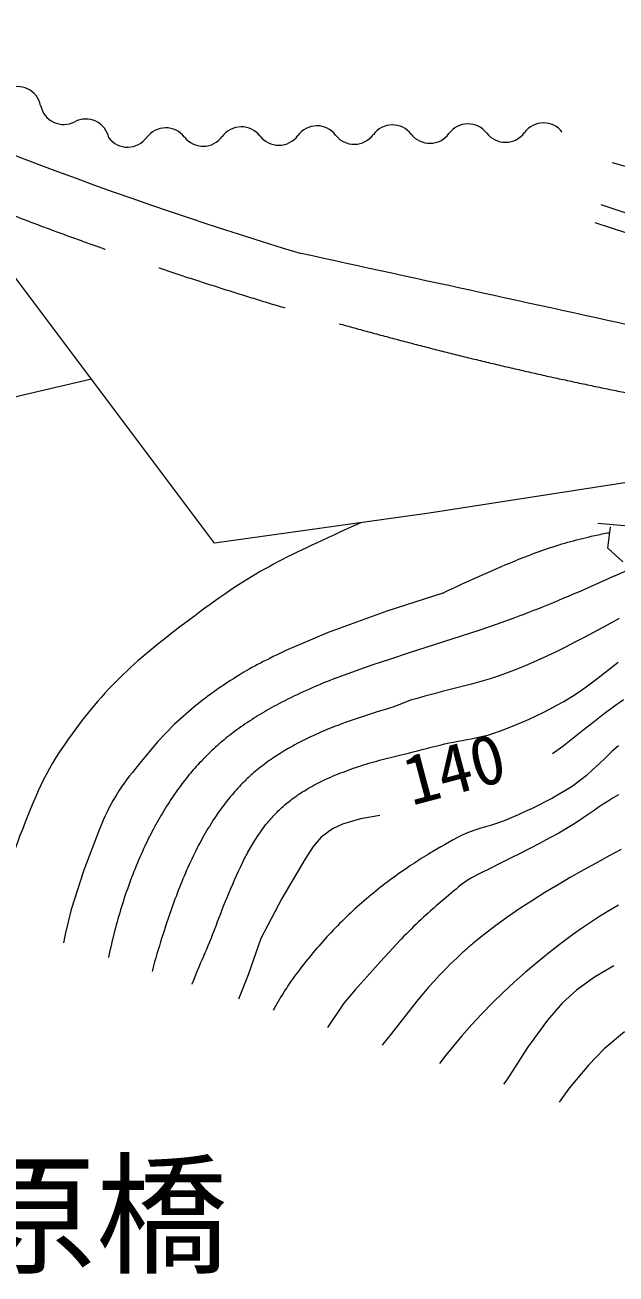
# Model space of a CAD drawing. Units: millimetres, scale not verified. Extents: x 40000 to 680000, y 20000 to 380000.
# Drawn here: x 191191 to 206833, y 254684 to 287745 of the extents above; entities that cross this region are included whole.
import ezdxf
from ezdxf.enums import TextEntityAlignment as Align

# ---------------------------------------------------------------- set-up
doc = ezdxf.new("R2010")
doc.units = ezdxf.units.MM
doc.header["$LTSCALE"] = 1000
doc.linetypes.add('CHAIN', pattern=[18.5, 12, -1.5, 3.5, -1.5])
for name, color, linetype, lineweight in [('M-BGD', 7, 'Continuous', 13), ('M-BMK', 2, 'CHAIN', 13), ('M-STR-HTXT', 7, 'Continuous', 13)]:
    doc.layers.add(name, color=color, linetype=linetype, lineweight=lineweight)
doc.styles.add('ＭＳ ゴシック', font='')
doc.styles.get('ＭＳ ゴシック').set_extended_font_data('MS Gothic')

msp = doc.modelspace()

# ---------------------------------------------------------------- linework, layer by layer
at = {"layer": 'M-BGD'}
for p, q in [((206728, 284103), (211898, 282617)), ((206428, 282990), (211478, 281334)), ((206272, 282515), (211322, 280859)), ((196209, 274030), (190940, 281050)), ((192951, 278371), (189937, 277662)), ((207353, 275669), (201884, 274819)), ((201884, 274819), (196209, 274030)), ((213070, 273992), (206348, 274547)), ((206617, 273898), (206685, 274458)), ((206617, 273898), (207011, 273533)), ((206800, 273164), (207639, 273540)), ((199633, 261856), (199194, 261205))]:
    msp.add_line(p, q, dxfattribs=at)
for points in [[(202250, 272708), (202368, 272765), (202486, 272821), (202605, 272877), (202724, 272933), (202843, 272988), (202962, 273042), (203081, 273096), (203201, 273150), (203321, 273203), (203441, 273256), (203560, 273308), (203680, 273359), (203800, 273410), (203920, 273461), (204040, 273511), (204161, 273561), (204282, 273610), (204403, 273658), (204525, 273705), (204646, 273751), (204721, 273779), (204796, 273806), (204872, 273833), (204947, 273859), (205022, 273885), (205098, 273911), (205174, 273935), (205250, 273960), (205326, 273984), (205402, 274007), (205479, 274029), (205556, 274052), (205632, 274073), (205709, 274094), (205786, 274115), (205864, 274135), (205941, 274154), (206018, 274173), (206096, 274192), (206173, 274210), (206221, 274221), (206269, 274232), (206317, 274242), (206365, 274252), (206413, 274262), (206461, 274272), (206509, 274281), (206557, 274290), (206606, 274298), (206654, 274306)], [(206800, 273164), (206663, 273101), (206527, 273039), (206390, 272977), (206253, 272916), (206115, 272855), (205978, 272795), (205840, 272736), (205702, 272676), (205564, 272618), (205426, 272560), (205297, 272506), (205168, 272453), (205039, 272400), (204909, 272347), (204780, 272295), (204650, 272244), (204520, 272193), (204389, 272143), (204259, 272094), (204128, 272045), (203665, 271880), (203200, 271721), (202733, 271566), (202266, 271415), (201797, 271264), (201329, 271114), (200862, 270961), (200396, 270805), (199931, 270644), (199469, 270476), (199394, 270447), (199318, 270418), (199242, 270389), (199167, 270358), (199092, 270328), (199017, 270297), (198942, 270265), (198867, 270233), (198793, 270201), (198719, 270168), (198637, 270131), (198555, 270093), (198473, 270056), (198391, 270017), (198310, 269979), (198229, 269939), (198148, 269899), (198068, 269859), (197987, 269818), (197908, 269776), (197846, 269743), (197786, 269711), (197725, 269677), (197664, 269643), (197604, 269609), (197544, 269574), (197485, 269539), (197425, 269504), (197366, 269467), (197308, 269431), (197250, 269394), (197192, 269357), (197134, 269319), (197077, 269281), (197020, 269243), (196964, 269204), (196907, 269165), (196851, 269125), (196796, 269085), (196740, 269044), (196693, 269009), (196647, 268973), (196600, 268937), (196554, 268901), (196508, 268864), (196463, 268827), (196418, 268790), (196373, 268752), (196328, 268713), (196284, 268674), (196234, 268630), (196185, 268584), (196136, 268538), (196087, 268492), (196039, 268445), (195991, 268398), (195943, 268350), (195896, 268302), (195850, 268254), (195804, 268205), (195764, 268161), (195724, 268117), (195685, 268073), (195646, 268029), (195607, 267984), (195569, 267938), (195531, 267893), (195494, 267847), (195457, 267800), (195421, 267754), (195378, 267699), (195336, 267643), (195294, 267587), (195253, 267531), (195212, 267474), (195172, 267417), (195132, 267360), (195092, 267302), (195053, 267244), (195015, 267186), (194976, 267126), (194939, 267067), (194901, 267007), (194864, 266946), (194828, 266886), (194792, 266825), (194756, 266764), (194721, 266702), (194686, 266641), (194652, 266579), (194618, 266516), (194584, 266453), (194551, 266390), (194518, 266326), (194486, 266263), (194454, 266199), (194423, 266135), (194392, 266070), (194361, 266006), (194331, 265941), (194297, 265866), (194263, 265791), (194230, 265716), (194198, 265640), (194165, 265564), (194134, 265488), (194103, 265412), (194072, 265336), (194042, 265259), (194013, 265182), (193984, 265105), (193955, 265028), (193927, 264950), (193900, 264873), (193873, 264795), (193846, 264717), (193820, 264638), (193795, 264560), (193770, 264482), (193745, 264403), (193721, 264323), (193697, 264244), (193673, 264164), (193650, 264084), (193628, 264004), (193606, 263924), (193584, 263843), (193563, 263763), (193543, 263682), (193522, 263602), (193501, 263513), (193480, 263425), (193459, 263336), (193439, 263247), (193420, 263159), (193401, 263070), (193400, 263066)], [(202250, 272708), (200767, 272226), (199219, 271668), (198093, 271186)], [(206912, 272036), (206698, 271913), (206482, 271793), (206238, 271662), (205993, 271532), (205746, 271404), (205499, 271279), (205250, 271156), (204999, 271037), (204747, 270922), (204493, 270811), (204237, 270706), (203979, 270605), (203739, 270520), (203498, 270441), (203254, 270368), (203009, 270299), (202763, 270233), (202517, 270170), (202270, 270107), (202023, 270044), (201777, 269980), (201532, 269912), (201464, 269891), (201396, 269869), (201329, 269844), (201263, 269819), (201197, 269793), (201130, 269766), (201064, 269740), (200998, 269715), (200930, 269691), (200863, 269669), (200729, 269628), (200596, 269587), (200463, 269545), (200329, 269502), (200196, 269459), (200064, 269416), (199931, 269371), (199799, 269326), (199667, 269279), (199536, 269232), (199471, 269207), (199405, 269182), (199340, 269157), (199275, 269131), (199210, 269105), (199146, 269078), (199082, 269050), (199018, 269023), (198954, 268994), (198890, 268965), (198819, 268932), (198748, 268899), (198678, 268865), (198607, 268831), (198537, 268796), (198468, 268761), (198398, 268725), (198329, 268688), (198261, 268650), (198192, 268612), (198142, 268584), (198092, 268555), (198043, 268525), (197994, 268495), (197944, 268465), (197896, 268434), (197847, 268402), (197799, 268370), (197751, 268338), (197704, 268305), (197657, 268272), (197611, 268239), (197564, 268205), (197518, 268171), (197473, 268136), (197428, 268101), (197383, 268065), (197338, 268029), (197294, 267993), (197250, 267956), (197214, 267925), (197179, 267893), (197143, 267862), (197108, 267829), (197074, 267797), (197039, 267764), (197005, 267731), (196971, 267698), (196938, 267664), (196905, 267630), (196865, 267588), (196825, 267545), (196786, 267502), (196748, 267459), (196709, 267415), (196672, 267371), (196634, 267327), (196597, 267282), (196561, 267237), (196525, 267192), (196488, 267145), (196453, 267098), (196417, 267051), (196382, 267003), (196348, 266955), (196314, 266907), (196280, 266859), (196247, 266810), (196214, 266761), (196182, 266711), (196144, 266652), (196107, 266593), (196070, 266533), (196033, 266473), (195997, 266413), (195962, 266352), (195927, 266291), (195893, 266230), (195859, 266168), (195826, 266107), (195787, 266034), (195750, 265962), (195713, 265889), (195676, 265815), (195640, 265742), (195605, 265668), (195570, 265594), (195536, 265520), (195502, 265445), (195469, 265370), (195436, 265295), (195403, 265218), (195371, 265142), (195339, 265065), (195308, 264989), (195277, 264912), (195247, 264834), (195217, 264757), (195188, 264680), (195159, 264602), (195122, 264501), (195086, 264400), (195050, 264299), (195015, 264198), (194980, 264096), (194946, 263995), (194912, 263893), (194879, 263791), (194846, 263689), (194814, 263587), (194781, 263480), (194748, 263373), (194716, 263266), (194684, 263159), (194652, 263052), (194622, 262944), (194591, 262837), (194562, 262729), (194553, 262695)], [(195612, 262355), (195615, 262363), (195648, 262448), (195682, 262533), (195720, 262627), (195759, 262722), (195799, 262816), (195839, 262910), (195880, 263003), (195921, 263097), (195962, 263190), (196002, 263284), (196042, 263378), (196081, 263473), (196124, 263580), (196166, 263688), (196207, 263796), (196248, 263904), (196289, 264012), (196330, 264120), (196371, 264228), (196413, 264336), (196455, 264443), (196499, 264550), (196547, 264664), (196594, 264778), (196642, 264892), (196691, 265005), (196740, 265119), (196790, 265231), (196841, 265344), (196893, 265456), (196946, 265567), (197001, 265678), (197023, 265722), (197046, 265766), (197070, 265810), (197093, 265854), (197118, 265898), (197142, 265941), (197167, 265984), (197193, 266027), (197218, 266069), (197245, 266111), (197276, 266161), (197307, 266210), (197339, 266258), (197371, 266307), (197404, 266355), (197438, 266403), (197471, 266450), (197506, 266497), (197541, 266543), (197577, 266589), (197607, 266626), (197637, 266663), (197668, 266700), (197699, 266736), (197730, 266771), (197762, 266807), (197795, 266841), (197828, 266876), (197861, 266910), (197895, 266944), (197926, 266974), (197958, 267004), (197991, 267034), (198023, 267063), (198057, 267092), (198090, 267120), (198124, 267148), (198158, 267176), (198193, 267203), (198227, 267230), (198266, 267259), (198305, 267288), (198345, 267317), (198385, 267344), (198425, 267372), (198465, 267399), (198506, 267426), (198547, 267452), (198588, 267477), (198630, 267503), (198681, 267533), (198732, 267563), (198784, 267592), (198836, 267620), (198889, 267648), (198941, 267675), (198994, 267702), (199047, 267729), (199101, 267754), (199155, 267780), (199219, 267809), (199284, 267838), (199349, 267866), (199414, 267893), (199480, 267920), (199546, 267946), (199612, 267971), (199678, 267997), (199744, 268021), (199811, 268045), (199879, 268069), (199947, 268093), (200016, 268116), (200084, 268138), (200153, 268160), (200222, 268181), (200291, 268202), (200360, 268223), (200430, 268243), (200499, 268262), (200571, 268282), (200644, 268301), (200716, 268320), (200788, 268339), (200861, 268357), (200933, 268375), (201006, 268393), (201079, 268410), (201151, 268427), (201224, 268444), (201343, 268473), (201462, 268503), (201581, 268533), (201700, 268564), (201819, 268595), (201938, 268626), (202056, 268656), (202176, 268686), (202295, 268714), (202415, 268741), (202531, 268765), (202648, 268788), (202765, 268809), (202883, 268831), (203000, 268853), (203117, 268876), (203233, 268901), (203349, 268928), (203464, 268959), (203577, 268994), (203772, 269061), (203964, 269133), (204156, 269209), (204346, 269289), (204534, 269373), (204720, 269460), (204905, 269551), (205089, 269645), (205270, 269742), (205450, 269841), (205752, 270024), (206043, 270224), (206328, 270436), (206608, 270655), (206887, 270875)], [(205154, 268460), (205426, 268659), (205693, 268865), (205958, 269075), (206223, 269285), (206488, 269494), (206757, 269698), (207030, 269894)], [(195667, 269697), (195152, 269240), (194702, 268774), (194234, 268206)], [(206897, 268668), (206724, 268511), (206554, 268350), (206385, 268188), (206214, 268028), (206040, 267873), (205859, 267727), (205670, 267592), (205500, 267484), (205327, 267381), (205152, 267282), (204974, 267187), (204794, 267096), (204612, 267008), (204429, 266923), (204244, 266841), (204059, 266761), (203873, 266683), (203797, 266653), (203720, 266625), (203643, 266599), (203565, 266574), (203486, 266550), (203408, 266527), (203329, 266504), (203251, 266481), (203172, 266457), (203094, 266433), (202977, 266391), (202862, 266344), (202748, 266292), (202637, 266236), (202527, 266177), (202418, 266116), (202309, 266053), (202201, 265989), (202093, 265926), (201985, 265864), (201923, 265828), (201861, 265792), (201800, 265755), (201739, 265717), (201679, 265679), (201618, 265641), (201558, 265602), (201498, 265563), (201439, 265523), (201379, 265484), (201313, 265439), (201246, 265394), (201180, 265349), (201114, 265303), (201049, 265256), (200984, 265210), (200919, 265163), (200855, 265115), (200791, 265067), (200727, 265018), (200663, 264969), (200600, 264920), (200537, 264870), (200474, 264820), (200411, 264769), (200349, 264718), (200288, 264667), (200226, 264615), (200165, 264562), (200105, 264510), (200044, 264456), (199984, 264402), (199924, 264348), (199865, 264294), (199806, 264239), (199747, 264183), (199689, 264128), (199631, 264072), (199573, 264015), (199516, 263958), (199459, 263900), (199403, 263842), (199346, 263784), (199291, 263725), (199235, 263666), (199180, 263606), (199125, 263546), (199071, 263486), (199017, 263426), (198964, 263365), (198913, 263306), (198863, 263246), (198813, 263187), (198763, 263127), (198714, 263066), (198665, 263006), (198617, 262945), (198569, 262884), (198521, 262822), (198473, 262760), (198436, 262711), (198400, 262662), (198363, 262613), (198327, 262564), (198291, 262514), (198255, 262464), (198220, 262414), (198185, 262363), (198151, 262313), (198117, 262261), (198078, 262202), (198040, 262142), (198002, 262082), (197964, 262021), (197927, 261960), (197891, 261899), (197855, 261838), (197819, 261776), (197785, 261714), (197758, 261666)], [(206897, 267366), (206759, 267287), (206624, 267204), (206491, 267117), (206360, 267028), (206229, 266938), (206099, 266847), (205968, 266757), (205836, 266668), (205703, 266582), (205567, 266500), (205317, 266356), (205064, 266217), (204810, 266082), (204554, 265949), (204296, 265818), (204038, 265688), (203780, 265559), (203522, 265430), (203265, 265299), (203008, 265167), (202935, 265126), (202864, 265081), (202796, 265032), (202729, 264981), (202663, 264928), (202599, 264874), (202535, 264818), (202471, 264763), (202406, 264708), (202341, 264654), (202286, 264609), (202232, 264564), (202177, 264518), (202123, 264472), (202069, 264426), (202016, 264379), (201963, 264332), (201910, 264284), (201857, 264237), (201805, 264189), (201738, 264127), (201672, 264066), (201607, 264004), (201541, 263941), (201477, 263878), (201412, 263815), (201348, 263751), (201285, 263687), (201221, 263623), (201159, 263558), (201001, 263392), (200846, 263225), (200691, 263057), (200538, 262887), (200385, 262717), (200234, 262546), (200083, 262374), (199932, 262202), (199783, 262029), (199633, 261856)], [(200586, 266824), (200069, 266734), (199590, 266593), (199330, 266470), (199026, 266247), (198816, 265999), (198600, 265656), (197989, 264622), (197435, 263568), (197098, 262600), (196839, 261961)], [(193144, 266411), (192751, 265377), (192411, 264332), (192260, 263717), (192214, 263446)], [(206969, 265917), (206636, 265741), (206305, 265561), (205963, 265371), (205623, 265178), (205285, 264980), (204950, 264778), (204619, 264570), (204291, 264356), (203969, 264135), (203653, 263906), (203342, 263669), (203039, 263424), (203012, 263401), (202985, 263378), (202958, 263355), (202931, 263332), (202905, 263309), (202878, 263286), (202852, 263263), (202825, 263239), (202799, 263216), (202773, 263192)], [(206897, 264446), (206647, 264299), (206400, 264148), (206157, 263991), (205917, 263829), (205682, 263660), (205364, 263423), (205050, 263178), (204742, 262928), (204438, 262670), (204140, 262407), (203848, 262136), (203563, 261859), (203286, 261575), (203015, 261284), (202754, 260986), (202540, 260732), (202331, 260473), (202161, 260253)], [(202773, 263192), (202616, 263047), (202461, 262899), (202310, 262747), (202162, 262593), (202017, 262435), (201874, 262276), (201734, 262114), (201597, 261949), (201462, 261783), (201330, 261615), (201109, 261333), (200887, 261050), (200666, 260764), (200647, 260739)], [(206777, 262845), (206266, 262543), (205789, 262200), (205407, 261849), (205018, 261407), (204490, 260680), (203939, 259826), (203858, 259708)], [(207056, 261093), (206523, 260642), (206103, 260216), (205592, 259606), (205328, 259236)]]:
    msp.add_lwpolyline(points, dxfattribs=at)
for centre, radius, start, end in [((230490, 387328), 110371, 244.45655, 253.15097), ((190993, 285489), 625, 11.4401, 117.7003), ((192218, 285737), 625, 191.4401, 297.7003), ((192799, 284630), 625, 11.4401, 117.7003), ((194916, 284398), 625, 37.6071, 143.8673), ((196916, 284424), 625, 37.6071, 143.8673), ((198916, 284450), 625, 37.6071, 143.8673), ((200916, 284475), 625, 37.6071, 143.8673), ((202916, 284501), 625, 37.6071, 143.8673), ((204915, 284527), 625, 37.6071, 143.8673), ((193907, 285135), 625, 217.6071, 323.8673), ((195906, 285161), 625, 217.6071, 323.8673), ((197906, 285187), 625, 217.6071, 323.8673), ((199906, 285212), 625, 217.6071, 323.8673), ((201906, 285238), 625, 217.6071, 323.8673), ((203906, 285264), 625, 217.6071, 323.8673), ((-1165740, -5991018), 6419352, 77.64214, 77.72994)]:
    msp.add_arc(centre, radius, start, end, dxfattribs=at)
for points, knots in [([(200078, 274568), (198071, 273658), (197341, 273338), (195811, 272201), (194349, 271115), (193516, 270449), (192436, 268983), (191776, 268087), (191530, 267490), (191123, 266454), (190763, 265539), (190666, 265170), (190402, 264041)], [0, 0, 0, 0, 1, 1, 1, 2, 2, 2, 3, 3, 3, 4, 4, 4, 4]), ([(198093, 271186), (197429, 270862), (197224, 270770), (196705, 270439), (196285, 270171), (196139, 270064), (195667, 269697)], [0, 0, 0, 0, 1, 1, 1, 2, 2, 2, 2]), ([(194234, 268206), (193920, 267827), (193816, 267704), (193601, 267347), (193391, 266998), (193330, 266854), (193144, 266411)], [0, 0, 0, 0, 1, 1, 1, 2, 2, 2, 2])]:
    msp.add_open_spline(points, degree=3, knots=knots, dxfattribs=at)
at = {"layer": 'M-BMK'}
msp.add_arc((226694, 376073), 100000, 243.62666, 259.66933, dxfattribs=at)

# ---------------------------------------------------------------- texts
at = {"layer": 'M-BGD', "style": 'ＭＳ ゴシック'}
msp.add_text('140', height=1320, rotation=14.883, dxfattribs=at).set_placement((202822, 267039), align=Align.BOTTOM_CENTER)
at = {"layer": 'M-STR-HTXT', "style": 'ＭＳ ゴシック'}
msp.add_text('橋名\u3000\u3000\u3000第2神原橋', height=2566, dxfattribs=at).set_placement((163320, 254201), align=Align.BOTTOM_LEFT)

doc.saveas('drawing.dxf')
